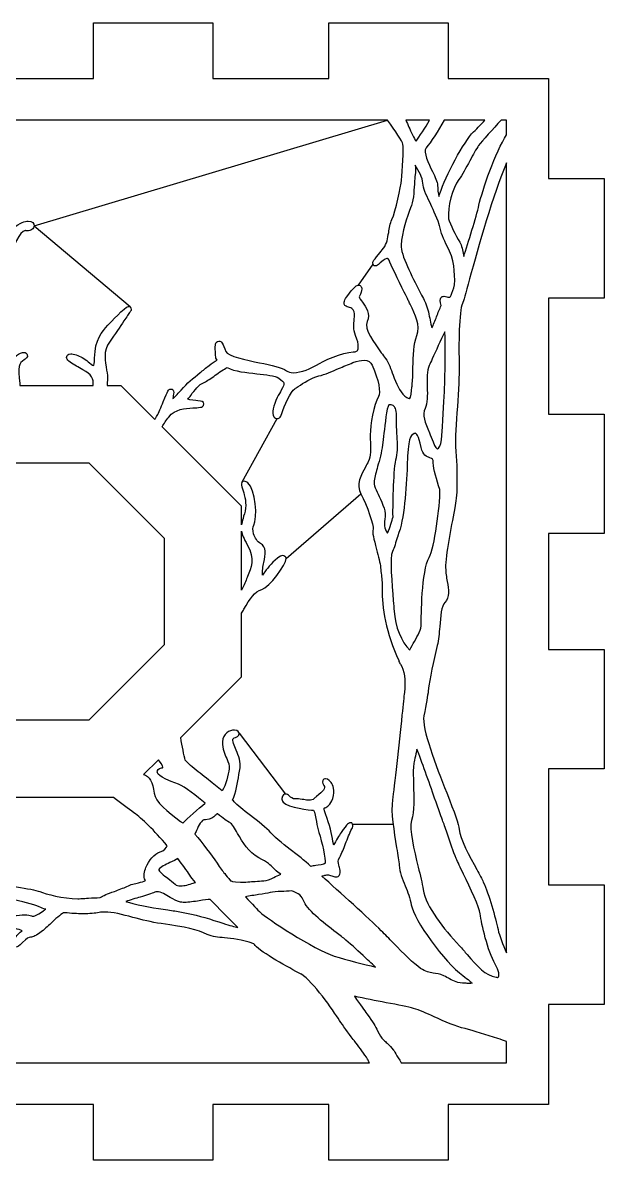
# Model space of a CAD drawing. Extents: x -11 to 868, y -1407 to -16.
# Drawn here: x 313.9 to 418.1, y -220.5 to -16.5 of the extents above; entities that cross this region are included whole.
import ezdxf

# ---------------------------------------------------------------- set-up
doc = ezdxf.new("R2010")
doc.units = 0
doc.layers.add('LAYER_1', color=7, linetype='CONTINUOUS')

msp = doc.modelspace()

# ---------------------------------------------------------------- linework, layer by layer
at = {"layer": 'LAYER_1'}
for points in [[(305.72, -26.5), (326.54, -26.5), (326.54, -16.5), (347.95, -16.5), (347.95, -26.5), (368.76, -26.5), (368.76, -16.5), (390.17, -16.5), (390.17, -26.5), (408.12, -26.5), (408.12, -44.46), (418.13, -44.46), (418.13, -65.87), (408.12, -65.87)], [(315.92, -52.91), (379.28, -34)], [(315.92, -52.91), (333.14, -67.4)], [(374.07, -63.57), (376.68, -59.8)], [(408.12, -65.87), (408.12, -86.68), (418.13, -86.68), (418.13, -108.09), (408.12, -108.09), (408.12, -128.91), (418.13, -128.91), (418.13, -150.32), (408.12, -150.32), (408.12, -171.13), (418.13, -171.13), (418.13, -192.54), (408.12, -192.54), (408.12, -210.5), (390.17, -210.5), (390.17, -220.5), (368.76, -220.5), (368.76, -210.5), (347.95, -210.5), (347.95, -220.5), (326.54, -220.5), (326.54, -210.5), (305.72, -210.5)], [(353.17, -98.95), (359.48, -87.49)], [(339.22, -108.93), (339.22, -128.07), (325.7, -141.59), (306.56, -141.59), (293.03, -128.07), (293.03, -108.93), (306.56, -95.4), (325.7, -95.4), (339.22, -108.93)], [(361.08, -112.59), (374.5, -101)], [(352.68, -143.91), (360.99, -154.82)], [(373, -160.24), (380.25, -160.24)]]:
    msp.add_lwpolyline(points, dxfattribs=at)
for points, knots in [([(384.54, -72.57), (383.92, -74.09), (383.88, -76.25), (383.84, -78.33), (383.82, -79.36), (383.81, -80.33), (383.72, -81.15), (383.69, -81.38), (383.67, -81.61), (383.65, -81.83), (383.57, -82.61), (383.45, -83.79), (383.23, -83.92), (383.17, -83.92), (382.94, -83.88), (382.39, -83.45), (381.37, -82.63), (380.82, -81.12), (380.28, -79.68), (379.9, -78.63), (379.5, -77.55), (378.92, -76.71), (378.7, -76.4), (378.44, -76.05), (378.16, -75.67), (376.91, -73.98), (375.01, -71.43), (375.64, -70.09), (376.29, -68.7), (375.41, -67.5), (374.76, -66.63), (374.56, -66.36), (374.14, -65.79), (374.2, -65.66), (374.84, -64.28), (374.65, -63.99), (374.56, -63.84), (374.45, -63.67), (374.27, -63.57), (374.07, -63.57), (373.74, -63.57), (373.4, -63.79), (372.45, -65.02), (371.64, -66.07), (371.37, -66.52), (371.52, -66.95), (371.64, -67.32), (372, -67.42), (372.26, -67.49), (372.54, -67.57), (372.84, -67.65), (373.1, -67.98), (373.45, -68.42), (373.41, -68.89), (373.32, -69.69), (373.22, -70.48), (373.11, -71.46), (373.56, -72.61), (374.26, -74.4), (374.02, -75.05), (373.89, -75.25), (373.84, -75.32), (373.69, -75.54), (373.11, -75.54), (371.19, -75.54), (367.64, -77.22), (366.55, -77.88), (365.65, -78.43), (363.8, -79.26), (362.4, -79.26), (361.86, -79.26), (361.44, -79.14), (361.14, -78.9), (360.42, -78.31), (358.51, -77.92), (356.3, -77.47), (354.02, -77), (350.59, -76.3), (350.29, -75.47), (349.76, -74.03), (349.52, -73.59), (349.05, -73.59), (348.89, -73.59), (348.74, -73.65), (348.63, -73.77), (348.44, -73.97), (348.32, -74.26), (348.44, -76.18), (348.46, -76.49), (348.55, -76.78), (348.71, -77.04), (348.23, -77.25), (347.76, -77.55), (347.3, -77.94), (346.7, -78.43), (346.18, -78.85), (345.68, -79.25), (344.4, -80.27), (343.39, -81.08), (342.26, -82.37), (341.5, -83.26), (341.06, -83.69), (340.81, -83.89), (340.81, -83.77), (340.83, -83.62), (340.87, -83.41), (340.97, -82.88), (341, -82.62), (340.82, -82.41), (340.82, -82.41), (340.67, -82.22), (340.67, -82.22), (340.67, -82.22), (340.42, -82.22), (340.42, -82.22), (339.98, -82.22), (339.9, -82.43), (339.07, -84.47), (338.7, -85.39), (338.23, -86.54), (337.99, -86.93), (337.99, -86.93), (337.88, -87.1), (337.88, -87.1), (337.78, -87.25), (337.67, -87.44), (337.54, -87.64), (337.54, -87.64), (331.44, -81.54), (331.44, -81.54), (331.44, -81.54), (328.99, -81.54), (328.99, -81.54), (329.01, -81.37), (329.03, -81.21), (329.04, -81.05), (329.04, -81.05), (329.09, -80.56), (329.09, -80.56), (329.14, -80.09), (329.03, -79.5), (328.91, -78.81), (328.63, -77.24), (328.28, -75.29), (329.42, -73.76), (330.47, -72.35), (331.36, -70.98), (332.02, -69.98), (332.5, -69.24), (332.88, -68.66), (333.12, -68.36), (333.22, -68.23), (333.42, -67.99), (333.27, -67.69), (333.27, -67.69), (333.14, -67.4), (333.14, -67.4), (333.14, -67.4), (332.82, -67.4), (332.82, -67.4), (332.24, -67.4), (329.42, -70.45), (329.39, -70.49), (329.31, -70.58), (329.22, -70.67), (329.13, -70.76), (328.09, -71.88), (326.81, -73.27), (326.77, -76.66), (326.76, -77.61), (326.63, -77.91), (326.58, -77.99), (326.37, -77.94), (325.9, -77.55), (325.6, -77.31), (325.26, -77.03), (324.91, -76.73), (324.55, -76.53), (323.87, -76.15), (323, -75.88), (322.5, -75.88), (321.95, -75.88), (321.8, -76.2), (321.76, -76.33), (321.62, -76.83), (322.09, -77.23), (322.94, -77.75), (323.32, -77.98), (323.69, -78.18), (324.04, -78.38), (325.77, -79.36), (326.6, -79.89), (326.5, -81.17), (326.49, -81.29), (326.48, -81.42), (326.48, -81.54), (326.48, -81.54), (313.38, -81.54), (313.38, -81.54), (313.37, -81.43), (313.35, -81.31), (313.34, -81.19), (313.04, -78.14), (313.15, -77.59), (314.14, -76.95), (314.35, -76.82), (314.84, -76.51), (314.7, -76.04), (314.64, -75.84), (314.45, -75.63), (314.1, -75.63), (313.45, -75.63), (312.03, -76.37), (311.58, -77.71), (311.48, -77.29), (311.33, -76.6), (311.19, -75.51), (311.08, -74.66), (310.84, -73.68), (310.58, -72.64), (310.06, -70.57), (309.47, -68.21), (310.07, -67.01), (310.69, -65.8), (310.64, -64.13), (310.59, -62.65), (310.56, -61.61), (310.53, -60.53), (310.78, -60.1), (310.97, -59.76), (311.19, -59.2), (311.48, -58.48), (312.09, -56.95), (313.35, -53.78), (314.34, -53.78), (314.35, -53.78), (314.37, -53.79), (314.38, -53.79), (314.5, -53.8), (314.6, -53.81), (314.7, -53.81), (315.01, -53.81), (315.3, -53.74), (315.51, -53.6), (315.77, -53.44), (315.92, -53.19), (315.92, -52.91), (315.92, -52.5), (315.59, -52.07), (314.85, -52.07), (314.33, -52.07), (313.41, -52.3), (312.06, -53.41), (309.13, -55.81), (308.89, -58.98), (308.65, -62.05), (308.64, -62.21), (308.63, -62.37), (308.61, -62.53), (308.36, -61.32), (308.17, -59.68), (308.37, -59.15), (308.51, -58.76), (308.63, -58.23), (308.38, -57.87), (308.27, -57.7), (308.09, -57.61), (307.88, -57.61), (306.94, -57.61), (306.63, -59.64), (306.52, -60.86), (306.38, -62.53), (306.68, -63.6), (306.91, -64.37), (307.15, -65.24), (307.2, -65.48), (306.77, -65.91), (305.66, -67.02), (304.85, -69.79), (304.04, -72.77), (303.97, -73.04), (303.77, -73.76), (303.77, -73.76), (303.5, -74.76), (302.97, -76.67), (302.59, -77.4), (302.36, -77.12), (302.07, -76.9), (301.76, -76.66), (300.9, -76.01), (299.93, -75.27), (300.01, -73.28), (300.03, -72.76), (300.06, -72.23), (300.08, -71.7), (300.25, -68.18), (300.33, -65.99), (299.81, -65.24), (299.68, -65.06), (299.47, -64.82), (299.2, -64.52), (298.39, -63.59), (296.88, -61.86), (297.03, -60.62), (297.11, -59.82), (297.74, -59.25), (298.15, -58.88), (298.47, -58.59), (298.77, -58.32), (298.61, -57.93), (298.46, -57.54), (298.02, -57.54), (297.85, -57.54), (297.79, -57.54), (297.72, -57.54), (297.64, -57.55), (296.92, -57.58), (296.26, -58.12), (295.83, -59.03), (295.28, -60.19), (295.13, -61.92), (295.9, -63.03), (295.66, -63.01), (295.35, -62.96), (295.06, -62.9), (294.63, -62.83), (294.19, -62.75), (293.85, -62.75), (293.73, -62.75), (293.63, -62.76), (293.54, -62.78), (293.06, -62.87), (293.01, -63.18), (293, -63.31), (292.99, -63.77), (293.36, -63.85), (294.03, -64.01), (294.85, -64.2), (296.75, -64.65), (297.16, -65.44), (297.91, -66.91), (298.29, -69.49), (298.22, -71.04), (298.12, -73.01), (298.29, -75.72), (299.64, -77.35), (300.07, -77.88), (300.49, -78.23), (300.86, -78.54), (301.62, -79.19), (302.04, -79.54), (301.99, -80.89), (301.99, -81.1), (301.98, -81.32), (301.97, -81.54), (301.97, -81.54), (300.82, -81.54), (300.82, -81.54), (300.82, -81.54), (294.01, -88.35), (294.01, -88.35), (294.06, -88.1), (294.14, -87.85), (294.24, -87.61), (295.49, -84.6), (295.92, -83.47), (295.94, -82.92), (295.94, -82.92), (295.94, -82.91), (295.94, -82.91), (295.95, -82.73), (295.91, -82.61), (295.84, -82.51), (295.73, -82.35), (295.55, -82.26), (295.37, -82.26), (295.1, -82.26), (294.89, -82.43), (294.71, -82.61), (294.34, -82.99), (293.96, -83.59), (293.64, -84.12), (293.56, -84.25), (293.47, -84.4), (293.38, -84.54), (293.27, -83.39), (292.82, -81.75), (292.42, -80.3), (292.07, -79.02), (291.74, -77.82), (291.72, -77.28), (291.7, -76.54), (291.39, -75.06), (290.99, -73.2), (290.66, -71.62), (290.28, -69.84), (290.04, -68.26), (289.77, -66.51), (289.05, -65.31), (288.48, -64.35), (287.91, -63.41), (287.5, -62.72), (287.63, -61.86), (287.77, -60.98), (287.63, -60.69), (287.49, -60.53), (287.49, -60.53), (287.48, -60.52), (287.48, -60.51), (286.52, -57.43), (287.39, -56.66), (288.48, -55.68), (289.12, -55.11), (289.85, -54.46), (290.19, -53.32), (290.86, -51.05), (292.2, -49.37), (293.49, -47.75), (293.8, -47.37), (294.09, -47), (294.38, -46.62), (295.88, -44.66), (299.19, -41.59), (300.32, -40.64), (301.27, -39.85), (303.75, -35.64), (304.69, -34), (304.69, -34), (379.28, -34), (379.28, -34), (380.69, -35.86), (381.93, -37.78), (382.03, -38.25), (382.2, -39.07), (381.93, -43.05), (381.78, -44.73), (381.68, -45.86), (380.75, -50.29), (380.06, -51.79), (379.72, -52.52), (379.59, -53.33), (379.48, -54.11), (379.32, -55.15), (379.17, -56.13), (378.56, -56.92), (378.26, -57.3), (377.95, -57.69), (377.67, -58.04), (376.59, -59.38), (376.52, -59.46), (376.68, -59.8), (376.68, -59.8), (376.82, -60.08), (376.82, -60.08), (376.82, -60.08), (377.14, -60.09), (377.14, -60.09), (377.36, -60.09), (377.5, -59.98), (377.95, -59.58), (378.75, -58.85), (379.15, -58.78), (379.28, -58.78), (379.33, -58.78), (379.44, -58.78), (379.55, -59.07), (379.84, -59.85), (381.19, -62.61), (382.28, -64.83), (382.54, -65.36), (382.79, -65.86), (382.99, -66.29), (383.1, -66.51), (383.21, -66.73), (383.32, -66.95), (384.27, -68.85), (385.25, -70.81), (384.54, -72.57)], [0, 0, 0, 0, 1, 1, 1, 2, 2, 2, 3, 3, 3, 4, 4, 4, 5, 5, 5, 6, 6, 6, 7, 7, 7, 8, 8, 8, 9, 9, 9, 10, 10, 10, 11, 11, 11, 12, 12, 12, 13, 13, 13, 14, 14, 14, 15, 15, 15, 16, 16, 16, 17, 17, 17, 18, 18, 18, 19, 19, 19, 20, 20, 20, 21, 21, 21, 22, 22, 22, 23, 23, 23, 24, 24, 24, 25, 25, 25, 26, 26, 26, 27, 27, 27, 28, 28, 28, 29, 29, 29, 30, 30, 30, 31, 31, 31, 32, 32, 32, 33, 33, 33, 34, 34, 34, 35, 35, 35, 36, 36, 36, 37, 37, 37, 38, 38, 38, 39, 39, 39, 40, 40, 40, 41, 41, 41, 42, 42, 42, 43, 43, 43, 44, 44, 44, 45, 45, 45, 46, 46, 46, 47, 47, 47, 48, 48, 48, 49, 49, 49, 50, 50, 50, 51, 51, 51, 52, 52, 52, 53, 53, 53, 54, 54, 54, 55, 55, 55, 56, 56, 56, 57, 57, 57, 58, 58, 58, 59, 59, 59, 60, 60, 60, 61, 61, 61, 62, 62, 62, 63, 63, 63, 64, 64, 64, 65, 65, 65, 66, 66, 66, 67, 67, 67, 68, 68, 68, 69, 69, 69, 70, 70, 70, 71, 71, 71, 72, 72, 72, 73, 73, 73, 74, 74, 74, 75, 75, 75, 76, 76, 76, 77, 77, 77, 78, 78, 78, 79, 79, 79, 80, 80, 80, 81, 81, 81, 82, 82, 82, 83, 83, 83, 84, 84, 84, 85, 85, 85, 86, 86, 86, 87, 87, 87, 88, 88, 88, 89, 89, 89, 90, 90, 90, 91, 91, 91, 92, 92, 92, 93, 93, 93, 94, 94, 94, 95, 95, 95, 96, 96, 96, 97, 97, 97, 98, 98, 98, 99, 99, 99, 100, 100, 100, 101, 101, 101, 102, 102, 102, 103, 103, 103, 104, 104, 104, 105, 105, 105, 106, 106, 106, 107, 107, 107, 108, 108, 108, 109, 109, 109, 110, 110, 110, 111, 111, 111, 112, 112, 112, 113, 113, 113, 114, 114, 114, 115, 115, 115, 116, 116, 116, 117, 117, 117, 118, 118, 118, 119, 119, 119, 120, 120, 120, 121, 121, 121, 122, 122, 122, 123, 123, 123, 124, 124, 124, 125, 125, 125, 126, 126, 126, 127, 127, 127, 128, 128, 128, 129, 129, 129, 130, 130, 130, 131, 131, 131, 132, 132, 132, 133, 133, 133, 134, 134, 134, 135, 135, 135, 136, 136, 136, 137, 137, 137, 138, 138, 138, 139, 139, 139, 140, 140, 140, 141, 141, 141, 142, 142, 142, 143, 143, 143, 144, 144, 144, 145, 145, 145, 146, 146, 146, 147, 147, 147, 148, 148, 148, 149, 149, 149, 150, 150, 150, 151, 151, 151, 152, 152, 152, 153, 153, 153, 154, 154, 154, 155, 155, 155, 156, 156, 156, 157, 157, 157, 158, 158, 158, 159, 159, 159, 159]), ([(384.4, -37.72), (384.04, -37.33), (383.47, -36.02), (383.1, -35.2), (382.93, -34.8), (382.74, -34.38), (382.56, -34), (382.56, -34), (386.79, -34), (386.79, -34), (386.02, -35.38), (384.99, -36.91), (384.4, -37.72)], [0, 0, 0, 0, 1, 1, 1, 2, 2, 2, 3, 3, 3, 4, 4, 4, 4]), ([(388.48, -47.65), (388.36, -47.14), (388.26, -46.33), (388.24, -45.62), (388.23, -45.04), (387.82, -44.21), (387.31, -43.16), (386.64, -41.77), (385.61, -39.67), (386.2, -38.95), (386.97, -37.99), (388.44, -35.78), (389.41, -34), (389.41, -34), (396.7, -34), (396.7, -34), (396.13, -34.64), (395.48, -35.31), (394.69, -36.09), (393.03, -37.73), (389.59, -44.02), (388.66, -47.12), (388.59, -47.35), (388.53, -47.52), (388.48, -47.65)], [0, 0, 0, 0, 1, 1, 1, 2, 2, 2, 3, 3, 3, 4, 4, 4, 5, 5, 5, 6, 6, 6, 7, 7, 7, 8, 8, 8, 8]), ([(392.91, -58.14), (392.75, -57.32), (392.57, -56.4), (392.24, -55.87), (391.51, -54.67), (390.49, -52.62), (390.2, -51.64), (390.02, -49.52), (390.91, -46.13), (392.05, -44.64), (392.68, -43.81), (393.36, -42.52), (394.02, -41.26), (394.62, -40.14), (395.17, -39.08), (395.61, -38.52), (396.25, -37.69), (398.18, -35.48), (399.64, -34), (399.64, -34), (400.63, -34), (400.63, -34), (400.63, -34), (400.63, -36.59), (400.63, -36.59), (398.66, -39.64), (396.23, -46.57), (395.65, -49.23), (395.21, -51.24), (393.68, -56.13), (392.96, -58.41), (392.94, -58.32), (392.92, -58.22), (392.91, -58.14)], [0, 0, 0, 0, 1, 1, 1, 2, 2, 2, 3, 3, 3, 4, 4, 4, 5, 5, 5, 6, 6, 6, 7, 7, 7, 8, 8, 8, 9, 9, 9, 10, 10, 10, 11, 11, 11, 11]), ([(387.23, -71.24), (387.11, -70.85), (387.01, -70.33), (386.91, -69.81), (386.73, -68.89), (386.53, -67.84), (386.14, -66.91), (385.94, -66.43), (385.54, -65.65), (385.03, -64.66), (383.74, -62.17), (381.58, -57.99), (381.71, -56.39), (381.9, -54.11), (382.73, -51.2), (383.42, -49.71), (383.91, -48.65), (384.01, -46.86), (384.09, -45.42), (384.12, -44.73), (384.16, -44.08), (384.23, -43.75), (384.33, -43.3), (384.28, -42.67), (384.22, -42.03), (384.95, -43.15), (385.53, -44.24), (385.6, -45.29), (385.66, -46.2), (386.15, -47.25), (386.83, -48.69), (387.34, -49.76), (387.96, -51.09), (388.55, -52.69), (388.55, -52.69), (388.55, -52.81), (388.55, -52.81), (388.55, -52.81), (388.59, -52.85), (388.59, -52.85), (388.85, -54.12), (389.32, -55.37), (389.98, -56.58), (391.25, -58.9), (391.37, -61.27), (391.31, -63.5), (391.07, -64.24), (390.84, -64.91), (390.69, -65.33), (390.54, -65.74), (390.39, -65.74), (390.31, -65.74), (390.19, -65.74), (390.04, -65.69), (389.9, -65.65), (389.73, -65.6), (389.57, -65.55), (389.41, -65.55), (389.18, -65.55), (388.99, -65.64), (388.86, -65.81), (388.66, -66.08), (388.66, -66.45), (388.89, -67.23), (388.62, -67.77), (388.34, -68.52), (388.06, -69.24), (387.82, -69.87), (387.49, -70.73), (387.23, -71.24)], [0, 0, 0, 0, 1, 1, 1, 2, 2, 2, 3, 3, 3, 4, 4, 4, 5, 5, 5, 6, 6, 6, 7, 7, 7, 8, 8, 8, 9, 9, 9, 10, 10, 10, 11, 11, 11, 12, 12, 12, 13, 13, 13, 14, 14, 14, 15, 15, 15, 16, 16, 16, 17, 17, 17, 18, 18, 18, 19, 19, 19, 20, 20, 20, 21, 21, 21, 22, 22, 22, 23, 23, 23, 23]), ([(400.62, -183.32), (399.93, -181.81), (399.34, -180.24), (399.09, -179.13), (398.61, -176.99), (397.46, -172.78), (396.45, -170.62), (396.19, -170.07), (395.77, -169.29), (395.28, -168.38), (394.05, -166.13), (392.2, -162.71), (392.12, -161.17), (392.08, -160.29), (391.28, -158.21), (389.88, -154.61), (387.97, -149.73), (385.36, -143.05), (385.78, -140.8), (386.22, -138.59), (386.47, -137.18), (386.58, -136.34), (386.88, -133.99), (387.46, -131.03), (388.18, -128.2), (388.42, -127.23), (388.53, -125.98), (388.63, -124.78), (388.78, -123.02), (388.95, -121.03), (389.55, -120.45), (390.49, -119.53), (390.25, -118.15), (389.98, -116.68), (389.84, -115.9), (389.7, -115.09), (389.69, -114.25), (389.67, -112.03), (390.67, -106.92), (391.26, -103.87), (391.26, -103.87), (391.41, -103.09), (391.41, -103.09), (391.81, -101.01), (391.83, -97.35), (391.48, -92.49), (391.4, -91.28), (391.59, -88.26), (391.79, -85.34), (391.97, -82.51), (392.17, -79.58), (392.12, -78.02), (392.02, -74.4), (392.09, -68.17), (392.7, -66.86), (392.87, -66.49), (393.24, -65.16), (393.99, -62.43), (395.52, -56.88), (398.2, -47.11), (400.63, -41.65), (400.63, -41.65), (400.62, -183.32), (400.62, -183.32)], [0, 0, 0, 0, 1, 1, 1, 2, 2, 2, 3, 3, 3, 4, 4, 4, 5, 5, 5, 6, 6, 6, 7, 7, 7, 8, 8, 8, 9, 9, 9, 10, 10, 10, 11, 11, 11, 12, 12, 12, 13, 13, 13, 14, 14, 14, 15, 15, 15, 16, 16, 16, 17, 17, 17, 18, 18, 18, 19, 19, 19, 20, 20, 20, 21, 21, 21, 21]), ([(388.25, -92.9), (388.15, -92.9), (387.8, -92.68), (387.43, -91.68), (387.2, -91.09), (386.99, -90.55), (386.78, -90.04), (385.99, -88.11), (385.47, -86.84), (386.02, -85.68), (386.46, -84.75), (386.43, -83.32), (386.4, -81.8), (386.37, -80.36), (386.34, -78.86), (386.75, -77.98), (386.89, -77.69), (387.08, -77.27), (387.3, -76.77), (387.91, -75.42), (388.81, -73.42), (389.57, -71.93), (389.69, -74.48), (389.62, -77.4), (389.57, -79.65), (389.55, -80.27), (389.54, -80.83), (389.53, -81.31), (389.51, -82.74), (389.31, -85.78), (389.11, -88.99), (389.11, -88.99), (388.96, -91.31), (388.96, -91.31), (388.9, -92.25), (388.46, -92.9), (388.25, -92.9)], [0, 0, 0, 0, 1, 1, 1, 2, 2, 2, 3, 3, 3, 4, 4, 4, 5, 5, 5, 6, 6, 6, 7, 7, 7, 8, 8, 8, 9, 9, 9, 10, 10, 10, 11, 11, 11, 12, 12, 12, 12]), ([(338.86, -88.97), (338.86, -88.97), (353.09, -103.19), (353.09, -103.19), (353.09, -103.19), (353.09, -106.56), (353.09, -106.56), (353.15, -106.19), (353.27, -105.84), (353.37, -105.41), (353.48, -104.9), (353.77, -104.33), (353.84, -103.58), (353.97, -102.2), (353.53, -100.89), (353.27, -100.11), (353.06, -99.5), (352.97, -99.23), (353.17, -98.95), (353.27, -98.81), (353.43, -98.73), (353.61, -98.73), (353.83, -98.73), (354.01, -98.84), (354.25, -99.04), (355.63, -100.15), (356.01, -105.41), (355.3, -106.6), (355.11, -106.93), (355.09, -107.52), (355.27, -108.15), (355.49, -108.93), (355.96, -109.59), (356.5, -109.87), (357.65, -110.48), (357.37, -111.9), (357.11, -113.27), (356.96, -114.05), (356.8, -114.85), (356.86, -115.56), (356.94, -115.45), (357.02, -115.34), (357.1, -115.23), (357.62, -114.52), (358.4, -113.43), (359.52, -112.54), (359.95, -112.19), (360.23, -112.05), (360.48, -112.05), (360.8, -112.05), (361.04, -112.27), (361.08, -112.59), (361.2, -113.57), (358.08, -117.81), (356.72, -118.14), (355.48, -118.43), (354.62, -119.79), (353.54, -121.69), (353.42, -121.9), (353.27, -122.14), (353.09, -122.41), (353.09, -122.41), (353.09, -133.81), (353.09, -133.81), (353.09, -133.81), (342.21, -144.68), (342.21, -144.68), (342.46, -146.32), (342.77, -147.82), (343.01, -148.76), (343.49, -149.26), (343.89, -149.65), (344.27, -149.96), (345.17, -150.71), (346.18, -151.5), (347.16, -152.28), (348.04, -152.98), (348.89, -153.64), (349.63, -154.25), (350.31, -153.27), (350.7, -151.24), (350.88, -150.32), (350.99, -149.73), (350.74, -149.17), (350.44, -148.46), (350.08, -147.65), (349.68, -146.73), (349.7, -145.49), (349.72, -143.92), (350.98, -143.35), (351.82, -143.35), (352.55, -143.35), (352.66, -143.78), (352.68, -143.91), (352.76, -144.49), (352.03, -144.7), (351.79, -144.77), (351.64, -144.81), (351.61, -144.86), (351.6, -144.89), (351.44, -145.21), (351.82, -146.16), (352.13, -146.93), (352.57, -148.03), (353.02, -149.17), (352.85, -150.13), (352.78, -150.51), (352.71, -150.91), (352.64, -151.32), (352.4, -152.83), (352.13, -154.53), (351.49, -155.9), (351.59, -156), (351.68, -156.1), (351.77, -156.2), (352.28, -156.79), (353.45, -157.69), (354.69, -158.65), (356.1, -159.75), (357.56, -160.89), (358.37, -161.79), (359.35, -162.88), (360.93, -164.08), (362.32, -165.15), (363.01, -165.67), (363.66, -166.17), (364.17, -166.6), (364.43, -166.82), (364.9, -167.23), (365.53, -167.79), (365.79, -167.73), (366.09, -167.7), (366.41, -167.65), (366.85, -167.6), (368.01, -167.46), (368.07, -167.2), (368.23, -166.54), (367.51, -163.41), (366.96, -161.71), (366.78, -161.15), (366.66, -160.45), (366.54, -159.77), (366.43, -159.1), (366.23, -158), (366.03, -157.74), (365.47, -157.7), (361.45, -157.32), (360.57, -156.29), (360.36, -156.03), (360.33, -155.79), (360.34, -155.62), (360.4, -154.93), (360.77, -154.82), (360.99, -154.82), (361.25, -154.82), (361.44, -154.98), (361.66, -155.17), (361.94, -155.41), (362.3, -155.71), (362.78, -155.71), (362.78, -155.71), (362.92, -155.7), (362.97, -155.7), (363.43, -155.7), (363.85, -155.77), (364.27, -155.83), (364.61, -155.88), (364.94, -155.93), (365.22, -155.93), (365.61, -155.93), (365.87, -155.85), (366.1, -155.65), (366.24, -155.53), (366.4, -155.39), (366.57, -155.26), (367.72, -154.32), (368.24, -153.76), (367.88, -153.31), (367.77, -153.16), (367.47, -152.78), (367.66, -152.4), (367.75, -152.21), (367.94, -152.09), (368.17, -152.09), (368.64, -152.09), (369.05, -152.62), (369.16, -152.78), (369.43, -153.14), (369.98, -154.16), (369.47, -155.64), (369.06, -156.82), (368.44, -157.11), (368.07, -157.28), (368.02, -157.3), (367.96, -157.32), (367.93, -157.35), (367.91, -157.48), (367.96, -157.89), (368.44, -159.19), (369.07, -160.92), (369.37, -162.63), (369.57, -163.77), (369.59, -163.85), (369.6, -163.94), (369.62, -164.02), (370.01, -163.16), (370.59, -162.26), (370.94, -161.75), (372.11, -160), (372.34, -160), (372.56, -160), (372.56, -160), (372.86, -160), (372.86, -160), (372.86, -160), (373, -160.25), (373, -160.25), (373.17, -160.53), (373.02, -160.81), (372.87, -161.09), (372.48, -161.83), (372.11, -162.79), (371.75, -163.72), (371.4, -164.64), (371.07, -165.5), (370.72, -166.13), (370.34, -166.84), (370.4, -167.04), (370.56, -167.6), (370.63, -167.84), (370.72, -168.14), (370.78, -168.54), (370.82, -168.79), (370.84, -169.15), (370.62, -169.42), (370.52, -169.53), (370.34, -169.67), (370.04, -169.67), (369.79, -169.67), (369.54, -169.58), (369.27, -169.48), (369.01, -169.39), (368.73, -169.29), (368.51, -169.29), (368.46, -169.29), (368.42, -169.3), (368.38, -169.31), (368.17, -169.37), (367.95, -169.42), (367.75, -169.47), (367.67, -169.49), (367.58, -169.51), (367.49, -169.53), (370.58, -172.29), (375.99, -177.19), (378.14, -179.33), (378.88, -180.07), (379.59, -180.79), (380.26, -181.48), (382.23, -183.48), (383.93, -185.21), (385.21, -186.09), (386.14, -186.72), (386.75, -186.81), (387.47, -186.92), (388.01, -186.99), (388.62, -187.08), (389.36, -187.42), (389.78, -187.62), (390.12, -187.8), (390.41, -187.96), (391.25, -188.42), (391.75, -188.69), (393.2, -188.76), (393.46, -188.77), (393.7, -188.78), (393.92, -188.78), (394.16, -188.78), (394.32, -188.77), (394.43, -188.75), (394.25, -188.54), (393.81, -188.13), (392.78, -187.39), (389.56, -185.07), (383.95, -177.36), (383.54, -174.69), (383.36, -173.54), (382.9, -172.41), (382.45, -171.31), (381.93, -170.04), (381.44, -168.83), (381.36, -167.6), (381.31, -166.91), (381.12, -165.77), (380.91, -164.45), (380.43, -161.58), (379.84, -158.02), (380.16, -155.85), (380.5, -153.62), (381.31, -145.83), (381.86, -140.68), (382.06, -138.75), (382.22, -137.24), (382.29, -136.63), (382.55, -134.39), (382.29, -132.54), (381.59, -131.55), (381.47, -131.38), (381.31, -131.13), (381.29, -130.85), (378.99, -126.13), (378.26, -121.05), (378.33, -118.11), (378.35, -117.24), (378.26, -116.42), (378.17, -115.55), (378.12, -115.11), (378.07, -114.67), (378.04, -114.23), (377.96, -113.43), (377.63, -112.18), (377.31, -110.97), (376.8, -109.02), (376.51, -107.89), (376.68, -107.35), (376.82, -106.77), (375.62, -102.93), (374.5, -101), (373.54, -99.35), (374.53, -97.59), (375.32, -96.18), (375.51, -95.84), (375.69, -95.51), (375.83, -95.22), (376.3, -94.2), (376.25, -92.9), (376.2, -91.63), (376.18, -91.23), (376.17, -90.81), (376.17, -90.41), (376.17, -88.68), (376.82, -84.96), (377.67, -83.55), (378.11, -82.8), (377.67, -80.6), (376.54, -77.93), (376.29, -77.32), (375.82, -77.04), (375.06, -77.04), (374.53, -77.04), (373.86, -77.18), (373.08, -77.46), (372.21, -77.78), (371.35, -78.15), (370.51, -78.51), (369.26, -79.05), (368.09, -79.57), (366.97, -79.85), (365.58, -80.2), (364.24, -81.09), (363.26, -81.74), (363.04, -81.89), (362.84, -82.02), (362.67, -82.13), (361.93, -82.6), (360.66, -85.26), (360.31, -86.6), (360.21, -86.98), (360.06, -87.21), (359.9, -87.33), (359.75, -87.46), (359.6, -87.49), (359.48, -87.49), (359.26, -87.49), (359.05, -87.36), (358.92, -87.15), (358.53, -86.52), (358.76, -85.17), (359.5, -83.71), (359.77, -83.17), (360.02, -82.74), (360.22, -82.39), (360.95, -81.11), (360.95, -81.11), (359.76, -80.25), (359.12, -79.79), (357.45, -79.62), (355.83, -79.45), (353.9, -79.24), (351.92, -79.04), (350.55, -78.35), (349.94, -78.61), (349.11, -79.2), (348.38, -79.73), (347.65, -80.25), (346.96, -80.74), (346.4, -80.99), (345.42, -81.42), (344.73, -82.35), (344.01, -83.32), (343.82, -83.56), (343.64, -83.8), (343.46, -84.03), (343.87, -84.19), (344.89, -84.27), (345.26, -84.3), (345.95, -84.35), (346.34, -84.38), (346.37, -84.86), (346.4, -85.32), (345.92, -85.42), (345.72, -85.46), (345.33, -85.55), (344.86, -85.57), (344.36, -85.59), (342.95, -85.66), (341.19, -85.75), (340.04, -87.21), (339.58, -87.8), (339.2, -88.39), (338.86, -88.97)], [0, 0, 0, 0, 1, 1, 1, 2, 2, 2, 3, 3, 3, 4, 4, 4, 5, 5, 5, 6, 6, 6, 7, 7, 7, 8, 8, 8, 9, 9, 9, 10, 10, 10, 11, 11, 11, 12, 12, 12, 13, 13, 13, 14, 14, 14, 15, 15, 15, 16, 16, 16, 17, 17, 17, 18, 18, 18, 19, 19, 19, 20, 20, 20, 21, 21, 21, 22, 22, 22, 23, 23, 23, 24, 24, 24, 25, 25, 25, 26, 26, 26, 27, 27, 27, 28, 28, 28, 29, 29, 29, 30, 30, 30, 31, 31, 31, 32, 32, 32, 33, 33, 33, 34, 34, 34, 35, 35, 35, 36, 36, 36, 37, 37, 37, 38, 38, 38, 39, 39, 39, 40, 40, 40, 41, 41, 41, 42, 42, 42, 43, 43, 43, 44, 44, 44, 45, 45, 45, 46, 46, 46, 47, 47, 47, 48, 48, 48, 49, 49, 49, 50, 50, 50, 51, 51, 51, 52, 52, 52, 53, 53, 53, 54, 54, 54, 55, 55, 55, 56, 56, 56, 57, 57, 57, 58, 58, 58, 59, 59, 59, 60, 60, 60, 61, 61, 61, 62, 62, 62, 63, 63, 63, 64, 64, 64, 65, 65, 65, 66, 66, 66, 67, 67, 67, 68, 68, 68, 69, 69, 69, 70, 70, 70, 71, 71, 71, 72, 72, 72, 73, 73, 73, 74, 74, 74, 75, 75, 75, 76, 76, 76, 77, 77, 77, 78, 78, 78, 79, 79, 79, 80, 80, 80, 81, 81, 81, 82, 82, 82, 83, 83, 83, 84, 84, 84, 85, 85, 85, 86, 86, 86, 87, 87, 87, 88, 88, 88, 89, 89, 89, 90, 90, 90, 91, 91, 91, 92, 92, 92, 93, 93, 93, 94, 94, 94, 95, 95, 95, 96, 96, 96, 97, 97, 97, 98, 98, 98, 99, 99, 99, 100, 100, 100, 101, 101, 101, 102, 102, 102, 103, 103, 103, 104, 104, 104, 105, 105, 105, 106, 106, 106, 107, 107, 107, 108, 108, 108, 109, 109, 109, 110, 110, 110, 111, 111, 111, 112, 112, 112, 113, 113, 113, 114, 114, 114, 115, 115, 115, 116, 116, 116, 117, 117, 117, 118, 118, 118, 119, 119, 119, 120, 120, 120, 121, 121, 121, 122, 122, 122, 123, 123, 123, 124, 124, 124, 125, 125, 125, 126, 126, 126, 127, 127, 127, 128, 128, 128, 129, 129, 129, 130, 130, 130, 131, 131, 131, 132, 132, 132, 133, 133, 133, 134, 134, 134, 135, 135, 135, 136, 136, 136, 137, 137, 137, 138, 138, 138, 139, 139, 139, 140, 140, 140, 140]), ([(379.3, -108.05), (378.97, -107.65), (378.52, -106.71), (378.8, -105.55), (379.11, -104.27), (378.42, -102.83), (377.76, -101.45), (377.26, -100.41), (376.75, -99.34), (376.87, -98.66), (377, -97.9), (377.24, -97.02), (377.5, -96.09), (377.83, -94.9), (378.2, -93.55), (378.39, -92.22), (378.47, -91.65), (378.55, -90.91), (378.64, -90.13), (378.81, -88.51), (379.12, -85.54), (379.52, -85.02), (379.59, -85.01), (379.66, -85.01), (379.72, -85.01), (380.03, -85.01), (380.25, -85.09), (380.43, -85.27), (380.66, -85.52), (380.94, -86.09), (380.89, -87.4), (380.85, -88.54), (380.92, -89.59), (380.98, -90.61), (381.07, -92.08), (381.15, -93.35), (380.87, -94.44), (380.34, -96.43), (380.23, -102.43), (380.26, -105.09), (380.06, -105.85), (379.75, -106.92), (379.3, -108.05)], [0, 0, 0, 0, 1, 1, 1, 2, 2, 2, 3, 3, 3, 4, 4, 4, 5, 5, 5, 6, 6, 6, 7, 7, 7, 8, 8, 8, 9, 9, 9, 10, 10, 10, 11, 11, 11, 12, 12, 12, 13, 13, 13, 14, 14, 14, 14]), ([(383.26, -129.03), (381.75, -127.51), (380.65, -124.78), (380.46, -122.02), (380.42, -121.49), (380.37, -120.85), (380.31, -120.14), (380.07, -117.23), (379.66, -112.35), (380.15, -111.31), (380.45, -110.67), (380.79, -109.7), (381.06, -108.69), (381.06, -108.69), (381.12, -108.64), (381.12, -108.64), (381.12, -108.64), (381.12, -108.52), (381.12, -108.52), (382.28, -105.59), (382.67, -100.05), (382.8, -95.89), (382.94, -90.93), (383.35, -90.51), (384.06, -90.18), (384.14, -90.15), (384.2, -90.13), (384.26, -90.13), (384.42, -90.13), (384.85, -90.38), (385.29, -92.67), (385.56, -94.01), (386.34, -94.32), (386.85, -94.52), (387.31, -94.7), (387.46, -94.77), (387.47, -95.4), (387.47, -96.62), (388.09, -98.51), (388.64, -100.19), (388.64, -100.19), (388.66, -100.25), (388.66, -100.25), (388.68, -103.3), (387.7, -110.61), (386.72, -112.38), (385.39, -114.77), (385.29, -123.19), (385.32, -124.31), (385.35, -125.27), (384.71, -126.39), (384.09, -127.47), (383.81, -127.95), (383.53, -128.46), (383.3, -128.95), (383.28, -128.98), (383.27, -129), (383.26, -129.03)], [0, 0, 0, 0, 1, 1, 1, 2, 2, 2, 3, 3, 3, 4, 4, 4, 5, 5, 5, 6, 6, 6, 7, 7, 7, 8, 8, 8, 9, 9, 9, 10, 10, 10, 11, 11, 11, 12, 12, 12, 13, 13, 13, 14, 14, 14, 15, 15, 15, 16, 16, 16, 17, 17, 17, 18, 18, 18, 19, 19, 19, 19]), ([(353.09, -107.66), (353.09, -107.66), (353.09, -118.28), (353.09, -118.28), (353.42, -117.63), (353.73, -116.95), (354.01, -116.22), (354.07, -116.08), (354.12, -115.94), (354.18, -115.81), (354.81, -114.23), (355.62, -112.73), (354.13, -110.13), (353.49, -109.02), (353.19, -108.26), (353.09, -107.66)], [0, 0, 0, 0, 1, 1, 1, 2, 2, 2, 3, 3, 3, 4, 4, 4, 5, 5, 5, 5]), ([(339.78, -164.09), (339.65, -164.39), (339.25, -165.02), (338.49, -165.21), (337.49, -165.46), (336.47, -166.79), (335.97, -167.99), (335.69, -168.68), (335.44, -169.64), (335.86, -170.32), (335.87, -170.33), (335.87, -170.34), (335.87, -170.34), (335.67, -170.47), (335.07, -170.62), (334.65, -170.72), (333.98, -170.87), (333.22, -171.05), (332.56, -171.38), (331.91, -171.7), (331.09, -172), (330.3, -172.28), (329.08, -172.72), (328.25, -173.02), (327.78, -173.4), (327.78, -173.4), (327.76, -173.4), (327.76, -173.4), (327.05, -173.4), (326.37, -173.45), (325.66, -173.5), (325.22, -173.53), (324.76, -173.56), (324.27, -173.58), (324.1, -173.59), (323.93, -173.6), (323.75, -173.6), (321.05, -173.6), (318.1, -172.76), (316.92, -172.31), (316.22, -172.05), (314.69, -171.79), (312.77, -171.45), (310.56, -171.08), (308.06, -170.65), (306.35, -170.13), (304.86, -169.68), (303.89, -168.93), (303.25, -168.44), (302.8, -168.1), (302.54, -167.9), (302.23, -167.9), (302.06, -167.9), (301.9, -167.97), (301.78, -168.09), (301.57, -168.3), (301.55, -168.62), (301.56, -168.93), (301.5, -168.96), (301.33, -169.03), (300.87, -169.03), (299.71, -169.03), (297.77, -168.59), (296.21, -168.22), (295.27, -168), (294.45, -167.81), (293.92, -167.75), (292.97, -167.63), (291.66, -167.03), (290.15, -166.35), (289.07, -165.86), (287.85, -165.3), (286.53, -164.81), (286.53, -164.81), (286.51, -164.81), (286.51, -164.81), (286.51, -164.81), (286.48, -164.8), (286.48, -164.8), (284.95, -164.17), (281.26, -161.61), (280.04, -160.76), (279.52, -160.4), (278.86, -159.74), (278.23, -159.11), (277.27, -158.14), (276.36, -157.23), (275.59, -156.94), (275, -156.72), (274.58, -154.51), (274.35, -153.32), (274.24, -152.72), (274.13, -152.15), (274.01, -151.72), (273.59, -150.22), (273.61, -149.42), (273.74, -147.49), (273.83, -146.18), (275.41, -142.55), (276.49, -141.87), (276.77, -141.69), (277.18, -141.41), (277.69, -141.06), (279.24, -140), (282.07, -138.06), (283.18, -137.81), (283.18, -137.81), (294.29, -148.92), (294.29, -148.92), (293.92, -149.49), (293.66, -150.29), (293.39, -151.13), (293.12, -151.96), (292.71, -153.23), (292.32, -153.33), (291.84, -153.47), (291.21, -153.79), (290.48, -154.18), (289.39, -154.75), (288.04, -155.45), (287.17, -155.45), (287.1, -155.45), (287.04, -155.45), (286.98, -155.44), (286.83, -155.42), (286.69, -155.41), (286.57, -155.41), (286.32, -155.41), (286.11, -155.45), (285.95, -155.53), (285.71, -155.66), (285.57, -155.89), (285.57, -156.14), (285.57, -156.68), (286.15, -157.06), (286.95, -157.06), (287.29, -157.06), (287.66, -156.99), (288.04, -156.85), (288.04, -156.85), (288.25, -156.77), (288.25, -156.77), (289.42, -156.34), (291.56, -155.56), (292.51, -155.51), (292.46, -155.69), (292.45, -155.89), (292.57, -156.07), (292.57, -156.07), (292.72, -156.29), (292.72, -156.29), (292.72, -156.29), (293.02, -156.3), (293.02, -156.3), (293.26, -156.3), (293.44, -156.16), (293.79, -155.89), (294.22, -155.54), (294.95, -154.97), (295.56, -154.97), (295.56, -154.97), (295.77, -154.98), (295.77, -154.98), (296.1, -154.99), (296.38, -155), (296.63, -155), (297.53, -155), (298.2, -154.84), (299.5, -154.3), (299.53, -154.29), (299.57, -154.28), (299.6, -154.26), (299.61, -154.26), (299.61, -154.26), (299.62, -154.25), (299.62, -154.25), (300.82, -155.46), (300.82, -155.46), (300.82, -155.46), (303.62, -155.46), (303.62, -155.46), (303.29, -156.65), (303.1, -157.75), (303.16, -158.82), (303.16, -158.82), (303.19, -159.31), (303.19, -159.31), (303.24, -160.2), (303.26, -160.65), (303.8, -160.65), (304.24, -160.65), (304.29, -160.48), (304.8, -158.82), (304.8, -158.82), (304.83, -158.74), (304.83, -158.74), (305.09, -157.88), (305.22, -157.11), (305.34, -156.42), (305.4, -156.08), (305.45, -155.76), (305.52, -155.46), (305.52, -155.46), (330.14, -155.46), (330.14, -155.46), (331.54, -156.51), (332.84, -157.5), (333.81, -158.17), (335.22, -159.15), (337.44, -161.35), (339.78, -164.09)], [0, 0, 0, 0, 1, 1, 1, 2, 2, 2, 3, 3, 3, 4, 4, 4, 5, 5, 5, 6, 6, 6, 7, 7, 7, 8, 8, 8, 9, 9, 9, 10, 10, 10, 11, 11, 11, 12, 12, 12, 13, 13, 13, 14, 14, 14, 15, 15, 15, 16, 16, 16, 17, 17, 17, 18, 18, 18, 19, 19, 19, 20, 20, 20, 21, 21, 21, 22, 22, 22, 23, 23, 23, 24, 24, 24, 25, 25, 25, 26, 26, 26, 27, 27, 27, 28, 28, 28, 29, 29, 29, 30, 30, 30, 31, 31, 31, 32, 32, 32, 33, 33, 33, 34, 34, 34, 35, 35, 35, 36, 36, 36, 37, 37, 37, 38, 38, 38, 39, 39, 39, 40, 40, 40, 41, 41, 41, 42, 42, 42, 43, 43, 43, 44, 44, 44, 45, 45, 45, 46, 46, 46, 47, 47, 47, 48, 48, 48, 49, 49, 49, 50, 50, 50, 51, 51, 51, 52, 52, 52, 53, 53, 53, 54, 54, 54, 55, 55, 55, 56, 56, 56, 57, 57, 57, 58, 58, 58, 59, 59, 59, 60, 60, 60, 61, 61, 61, 62, 62, 62, 63, 63, 63, 64, 64, 64, 65, 65, 65, 66, 66, 66, 67, 67, 67, 68, 68, 68, 69, 69, 69, 70, 70, 70, 70]), ([(398.97, -187.7), (398.95, -187.7), (398.93, -187.7), (398.9, -187.69), (398.87, -187.69), (398.84, -187.68), (398.81, -187.67), (398.81, -187.67), (398.78, -187.67), (398.78, -187.67), (398.78, -187.67), (398.76, -187.66), (398.76, -187.66), (396.79, -187.33), (395.43, -185.77), (393.55, -183.61), (393.11, -183.1), (392.65, -182.57), (392.15, -182.02), (389.38, -178.98), (386.15, -175.1), (385.66, -171.95), (385.49, -170.86), (385.14, -169.42), (384.77, -167.91), (384.03, -164.89), (383.11, -161.13), (383.59, -159.56), (384.08, -157.99), (384, -155.38), (383.93, -153.06), (383.89, -151.59), (383.85, -150.2), (383.98, -149.5), (384.07, -149), (384.28, -147.98), (384.54, -146.75), (385.38, -148.88), (386.74, -152.76), (387.72, -155.55), (388.44, -157.6), (389, -159.22), (389.21, -159.72), (389.46, -160.32), (389.76, -161.25), (390.09, -162.22), (390.53, -163.57), (391.04, -165.1), (391.58, -166.37), (391.86, -167.03), (392.34, -168.03), (392.9, -169.18), (394.1, -171.69), (395.75, -175.11), (395.89, -176.32), (396.1, -178.14), (397.23, -182.97), (398.57, -185.32), (399.32, -186.63), (399.3, -187.36), (399.17, -187.59), (399.13, -187.66), (399.08, -187.7), (398.97, -187.7)], [0, 0, 0, 0, 1, 1, 1, 2, 2, 2, 3, 3, 3, 4, 4, 4, 5, 5, 5, 6, 6, 6, 7, 7, 7, 8, 8, 8, 9, 9, 9, 10, 10, 10, 11, 11, 11, 12, 12, 12, 13, 13, 13, 14, 14, 14, 15, 15, 15, 16, 16, 16, 17, 17, 17, 18, 18, 18, 19, 19, 19, 20, 20, 20, 21, 21, 21, 21]), ([(346.59, -156.48), (345.4, -157.36), (343.36, -159.25), (342.55, -160.02), (342.42, -159.92), (342.29, -159.82), (342.16, -159.72), (339.93, -158.02), (337.62, -156.27), (337.43, -154.66), (337.2, -152.72), (336.53, -151.53), (335.55, -151.34), (335.55, -151.34), (338.23, -148.66), (338.23, -148.66), (339.01, -149.71), (339, -150.03), (338.99, -150.08), (338.99, -150.08), (338.99, -150.08), (338.99, -150.08), (338.98, -150.08), (338.92, -150.11), (338.77, -150.13), (338.16, -150.21), (338.04, -150.55), (338.01, -150.74), (337.98, -151.03), (337.91, -151.7), (341.78, -153.06), (342.93, -153.47), (345.13, -155.26), (346.59, -156.48)], [0, 0, 0, 0, 1, 1, 1, 2, 2, 2, 3, 3, 3, 4, 4, 4, 5, 5, 5, 6, 6, 6, 7, 7, 7, 8, 8, 8, 9, 9, 9, 10, 10, 10, 11, 11, 11, 11]), ([(352.9, -170.63), (351.42, -170.63), (351.17, -170.38), (351.15, -170.36), (350.69, -169.85), (350.33, -169.42), (350.08, -169.1), (349.74, -168.68), (349.26, -168.01), (348.71, -167.23), (347.63, -165.69), (346.16, -163.62), (344.72, -162.02), (344.83, -161.82), (344.93, -161.59), (345.03, -161.35), (345.43, -160.45), (345.89, -159.42), (346.61, -159.42), (346.61, -159.42), (346.66, -159.42), (346.66, -159.42), (347.63, -159.42), (348.07, -158.98), (348.4, -158.65), (348.59, -158.46), (348.69, -158.38), (348.82, -158.35), (349.82, -159.17), (350.53, -159.73), (350.98, -159.93), (351.4, -160.13), (351.88, -160.98), (352.4, -161.88), (353.26, -163.4), (354.33, -165.3), (356.19, -166.25), (357.83, -167.08), (358.3, -167.58), (358.76, -168.06), (359.09, -168.41), (359.43, -168.77), (360.13, -169.22), (359.68, -169.38), (359.27, -169.59), (358.88, -169.78), (358.21, -170.11), (357.63, -170.4), (357.12, -170.4), (357.12, -170.4), (356.98, -170.4), (356.98, -170.4), (356.63, -170.4), (356.12, -170.44), (355.52, -170.49), (354.73, -170.55), (353.75, -170.63), (352.9, -170.63)], [0, 0, 0, 0, 1, 1, 1, 2, 2, 2, 3, 3, 3, 4, 4, 4, 5, 5, 5, 6, 6, 6, 7, 7, 7, 8, 8, 8, 9, 9, 9, 10, 10, 10, 11, 11, 11, 12, 12, 12, 13, 13, 13, 14, 14, 14, 15, 15, 15, 16, 16, 16, 17, 17, 17, 18, 18, 18, 19, 19, 19, 19]), ([(342.17, -171.3), (341.73, -171.3), (341.42, -171.21), (341.2, -171.01), (340.8, -170.64), (340.33, -170.28), (339.88, -169.94), (339.3, -169.5), (338.1, -168.59), (338.27, -168.33), (338.5, -167.96), (339.52, -167.47), (340.26, -167.12), (340.86, -166.83), (341.33, -166.6), (341.66, -166.38), (342.53, -167.49), (343.28, -168.51), (343.84, -169.37), (344.09, -169.75), (344.41, -170.19), (344.82, -170.69), (344.7, -170.73), (344.58, -170.77), (344.44, -170.81), (343.75, -171.03), (342.89, -171.3), (342.17, -171.3)], [0, 0, 0, 0, 1, 1, 1, 2, 2, 2, 3, 3, 3, 4, 4, 4, 5, 5, 5, 6, 6, 6, 7, 7, 7, 8, 8, 8, 9, 9, 9, 9]), ([(336.93, -203), (336.93, -203), (308.41, -203), (308.41, -203), (308.41, -203), (288.57, -203), (288.57, -203), (287.59, -200.54), (285.47, -196.8), (284.63, -196.09), (283.83, -195.44), (282.53, -192.39), (282.42, -189.87), (282.35, -188.27), (283.15, -187.43), (284.16, -186.36), (284.56, -185.94), (284.97, -185.51), (285.35, -184.99), (285.88, -184.29), (286.69, -183.8), (287.62, -183.22), (288.88, -182.44), (290.32, -181.55), (291.39, -179.88), (292.52, -178.12), (294.38, -176.36), (296.01, -174.81), (296.87, -174), (297.68, -173.23), (298.28, -172.55), (298.28, -172.55), (298.29, -172.55), (298.29, -172.55), (298.9, -172.15), (299.59, -171.7), (299.93, -171.58), (300.07, -171.53), (300.43, -171.43), (301.17, -171.43), (302.74, -171.43), (304.89, -171.83), (306.77, -172.46), (308.14, -172.91), (309.91, -173.29), (311.63, -173.66), (313.64, -174.1), (315.72, -174.54), (316.85, -175.07), (317.17, -175.21), (317.55, -175.35), (318.01, -175.48), (317.86, -175.58), (317.72, -175.68), (317.57, -175.78), (316.84, -176.27), (316.14, -176.73), (315.67, -176.73), (315.58, -176.73), (315.5, -176.72), (315.43, -176.68), (315.16, -176.56), (314.8, -176.5), (314.24, -176.5), (313.67, -176.5), (312.95, -176.56), (312.2, -176.63), (311.33, -176.7), (310.44, -176.77), (309.63, -176.77), (308.82, -176.77), (308.22, -176.69), (307.84, -176.54), (307.84, -176.54), (307.72, -176.49), (307.72, -176.49), (305.52, -175.6), (304.22, -175.12), (303.7, -175.12), (303.26, -175.12), (303.13, -175.42), (303.1, -175.51), (302.95, -175.94), (303.34, -176.27), (303.82, -176.63), (305.88, -178.17), (307.44, -178.69), (310, -178.69), (310, -178.69), (310.37, -178.69), (310.37, -178.69), (312.01, -178.69), (313.27, -179.09), (313.75, -179.37), (312.93, -179.87), (312.01, -181.25), (312.13, -181.83), (312.19, -182.1), (312.42, -182.28), (312.69, -182.28), (312.95, -182.28), (313.22, -182.15), (313.86, -181.47), (314.67, -180.59), (314.91, -180.55), (315.25, -180.5), (315.76, -180.42), (316.26, -180.29), (317.26, -179.49), (317.96, -178.92), (318.61, -178.31), (319.17, -177.78), (320.05, -176.96), (320.95, -176.11), (321.4, -176.11), (322.52, -176.23), (323.66, -176.3), (324.7, -176.3), (325.85, -176.3), (326.85, -176.22), (327.6, -176.07), (327.89, -176.01), (328.21, -175.98), (328.56, -175.98), (329.97, -175.98), (331.74, -176.44), (333.61, -176.94), (335.24, -177.37), (336.93, -177.81), (338.69, -178.06), (343.16, -178.68), (345.17, -179.15), (346.97, -179.99), (347.9, -180.42), (348.9, -180.51), (350.06, -180.61), (351.43, -180.73), (353.13, -180.88), (355.28, -181.67), (355.39, -181.79), (355.48, -181.89), (355.55, -181.97), (356.62, -183.26), (361.64, -185.99), (363.77, -187.11), (363.79, -187.13), (363.82, -187.14), (363.83, -187.15), (365.89, -188.4), (369.56, -193.64), (370.66, -195.41), (371.28, -196.39), (372.18, -197.59), (373.14, -198.85), (373.14, -198.85), (373.34, -199.1), (373.34, -199.1), (373.36, -199.14), (373.38, -199.17), (373.4, -199.19), (374, -199.98), (374.8, -201.03), (375.49, -202.03), (375.52, -202.08), (375.58, -202.19), (375.67, -202.36), (375.67, -202.36), (375.71, -202.43), (375.71, -202.43), (375.71, -202.43), (375.72, -202.44), (375.72, -202.44), (375.81, -202.6), (375.92, -202.79), (376.04, -203), (376.04, -203), (336.93, -203), (336.93, -203)], [0, 0, 0, 0, 1, 1, 1, 2, 2, 2, 3, 3, 3, 4, 4, 4, 5, 5, 5, 6, 6, 6, 7, 7, 7, 8, 8, 8, 9, 9, 9, 10, 10, 10, 11, 11, 11, 12, 12, 12, 13, 13, 13, 14, 14, 14, 15, 15, 15, 16, 16, 16, 17, 17, 17, 18, 18, 18, 19, 19, 19, 20, 20, 20, 21, 21, 21, 22, 22, 22, 23, 23, 23, 24, 24, 24, 25, 25, 25, 26, 26, 26, 27, 27, 27, 28, 28, 28, 29, 29, 29, 30, 30, 30, 31, 31, 31, 32, 32, 32, 33, 33, 33, 34, 34, 34, 35, 35, 35, 36, 36, 36, 37, 37, 37, 38, 38, 38, 39, 39, 39, 40, 40, 40, 41, 41, 41, 42, 42, 42, 43, 43, 43, 44, 44, 44, 45, 45, 45, 46, 46, 46, 47, 47, 47, 48, 48, 48, 49, 49, 49, 50, 50, 50, 51, 51, 51, 52, 52, 52, 53, 53, 53, 54, 54, 54, 55, 55, 55, 56, 56, 56, 57, 57, 57, 58, 58, 58, 59, 59, 59, 59]), ([(352.42, -178.75), (351.87, -178.63), (351.04, -178.41), (349.77, -178), (349.77, -178), (349.04, -177.77), (349.04, -177.77), (346.63, -177), (344.88, -176.44), (342.34, -175.99), (341.56, -175.85), (340.74, -175.74), (339.88, -175.61), (337.73, -175.3), (335.29, -174.95), (332.61, -174.16), (332.54, -174.14), (332.46, -174.12), (332.38, -174.1), (333.12, -173.84), (334.15, -173.53), (334.93, -173.29), (336, -172.97), (337.02, -172.66), (337.54, -172.44), (337.66, -172.38), (337.8, -172.36), (337.95, -172.36), (338.65, -172.36), (339.54, -172.88), (340.33, -173.35), (340.93, -173.7), (341.49, -174.03), (342, -174.17), (342.24, -174.23), (342.52, -174.26), (342.87, -174.26), (343.64, -174.26), (344.6, -174.11), (345.53, -173.96), (346.3, -173.84), (347.02, -173.73), (347.5, -173.73), (349.03, -175.35), (350.71, -177.04), (352.21, -178.54), (352.21, -178.54), (352.42, -178.75), (352.42, -178.75)], [0, 0, 0, 0, 1, 1, 1, 2, 2, 2, 3, 3, 3, 4, 4, 4, 5, 5, 5, 6, 6, 6, 7, 7, 7, 8, 8, 8, 9, 9, 9, 10, 10, 10, 11, 11, 11, 12, 12, 12, 13, 13, 13, 14, 14, 14, 15, 15, 15, 16, 16, 16, 16]), ([(377.13, -185.85), (375.12, -185.38), (371.99, -184.61), (369.73, -183.89), (366.15, -182.74), (357.43, -177.01), (356.5, -176.08), (356.05, -175.64), (354.97, -174.51), (353.8, -173.26), (354.45, -173.11), (355.47, -172.96), (356.16, -172.86), (357.03, -172.73), (357.78, -172.61), (358.21, -172.49), (358.72, -172.35), (359.46, -172.33), (360.24, -172.3), (360.86, -172.28), (361.51, -172.26), (362.1, -172.18), (363.35, -172.6), (363.9, -173.09), (364.35, -174.17), (365.04, -175.83), (368.21, -178.25), (370.53, -180.02), (370.85, -180.26), (371.15, -180.49), (371.42, -180.7), (372.49, -181.53), (373.66, -182.62), (374.89, -183.78), (375.61, -184.46), (376.35, -185.15), (377.13, -185.85)], [0, 0, 0, 0, 1, 1, 1, 2, 2, 2, 3, 3, 3, 4, 4, 4, 5, 5, 5, 6, 6, 6, 7, 7, 7, 8, 8, 8, 9, 9, 9, 10, 10, 10, 11, 11, 11, 12, 12, 12, 12]), ([(381.71, -203), (381.02, -201.84), (380.34, -200.71), (380.34, -200.71), (380.34, -200.71), (380.31, -200.67), (380.31, -200.67), (379.55, -199.82), (379.09, -199.41), (378.75, -199.1), (378.31, -198.7), (378.15, -198.55), (377.77, -197.82), (377.77, -197.82), (377.56, -197.4), (377.56, -197.4), (377.02, -196.32), (376.77, -195.83), (375.57, -194.22), (375.14, -193.63), (374.42, -192.64), (373.35, -191.1), (375.12, -191.5), (377.19, -191.89), (379.05, -192.24), (381.19, -192.64), (383.03, -192.99), (383.93, -193.26), (384.94, -193.57), (386.26, -194.16), (387.66, -194.78), (389.56, -195.64), (391.53, -196.52), (393.17, -196.9), (394.74, -197.27), (397.03, -198.02), (399.06, -198.68), (399.6, -198.86), (400.13, -199.03), (400.62, -199.19), (400.62, -199.19), (400.62, -203), (400.62, -203), (400.62, -203), (381.71, -203), (381.71, -203)], [0, 0, 0, 0, 1, 1, 1, 2, 2, 2, 3, 3, 3, 4, 4, 4, 5, 5, 5, 6, 6, 6, 7, 7, 7, 8, 8, 8, 9, 9, 9, 10, 10, 10, 11, 11, 11, 12, 12, 12, 13, 13, 13, 14, 14, 14, 15, 15, 15, 15])]:
    msp.add_open_spline(points, degree=3, knots=knots, dxfattribs=at)

doc.saveas('drawing.dxf')
